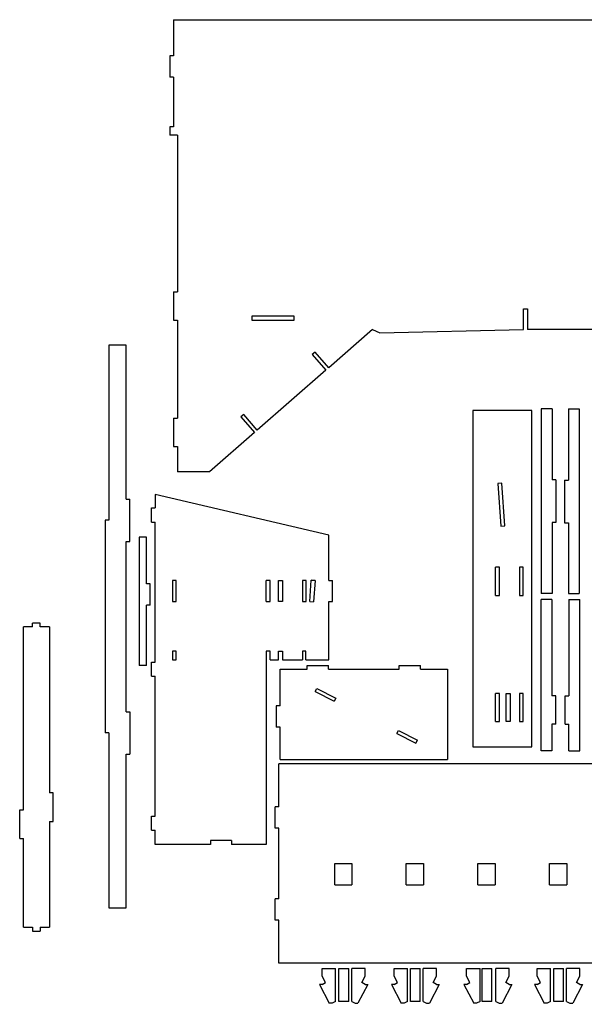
# Model space of a CAD drawing. Extents: x -1434 to 1434, y -966 to 966.
# Drawn here: x 182 to 497, y -100 to 448 of the extents above; entities that cross this region are included whole.
import ezdxf

# ---------------------------------------------------------------- set-up
doc = ezdxf.new("R2010")
doc.units = 0
doc.header["$MEASUREMENT"] = 0
doc.layers.get('0').update_dxf_attribs({"linetype": 'CONTINUOUS'})

msp = doc.modelspace()

# ---------------------------------------------------------------- linework, layer by layer
for p, q in [((268.1, 447.51), (803.99, 447.51)), ((268.1, 447.51), (268.1, 427.31)), ((268.1, 427.31), (265.96, 427.31)), ((265.96, 427.31), (265.96, 415.44)), ((268.1, 415.44), (265.96, 415.44)), ((268.1, 415.44), (268.1, 387.87)), ((265.96, 387.87), (265.96, 383.13)), ((268.1, 387.87), (265.96, 387.87)), ((270.26, 383.13), (265.96, 383.13)), ((270.26, 383.13), (270.26, 295.92)), ((268.1, 295.92), (268.1, 280.2)), ((268.1, 295.92), (270.26, 295.92)), ((462.97, 275.04), (462.98, 286.53)), ((462.98, 286.53), (465.17, 286.53)), ((465.17, 286.53), (465.17, 275.04)), ((268.1, 280.2), (270.26, 280.2)), ((270.26, 280.2), (270.26, 225.62)), ((335.19, 282.41), (311.62, 282.41)), ((311.62, 282.41), (311.62, 280.2)), ((311.62, 280.2), (335.19, 280.2)), ((335.19, 280.2), (335.19, 282.41)), ((378.94, 275.09), (354.5, 253.78)), ((378.94, 275.09), (383, 273.15)), ((383, 273.15), (462.97, 275.04)), ((606.05, 275.09), (465.17, 275.04)), ((232.04, 266.28), (232.04, 168.82)), ((241.65, 266.28), (232.04, 266.28)), ((241.65, 180.63), (241.65, 266.28)), ((346.96, 262.45), (345.35, 261.05)), ((345.35, 261.05), (352.9, 252.38)), ((354.5, 253.78), (346.96, 262.45)), ((352.9, 252.38), (314.71, 219.08)), ((478.85, 230.92), (472.8, 230.92)), ((472.8, 230.92), (472.8, 128.06)), ((478.85, 230.92), (478.85, 191.32)), ((487.95, 230.84), (487.95, 191.24)), ((487.95, 230.84), (493.99, 230.84)), ((493.99, 230.84), (493.99, 127.98)), ((268.1, 225.62), (270.26, 225.62)), ((268.1, 225.62), (268.1, 209.9)), ((307.16, 227.74), (305.55, 226.35)), ((305.55, 226.35), (313.11, 217.68)), ((314.71, 219.08), (307.16, 227.74)), ((467.53, 229.97), (434.81, 229.97)), ((434.81, 229.97), (434.81, 42.7)), ((467.53, 42.7), (467.53, 229.97)), ((313.11, 217.68), (288.09, 195.87)), ((268.1, 209.9), (270.26, 209.9)), ((270.26, 209.9), (270.26, 195.87)), ((288.09, 195.87), (270.26, 195.87)), ((450.82, 189.4), (448.64, 189.24)), ((448.64, 189.24), (450.38, 165.55)), ((452.56, 165.71), (450.82, 189.4)), ((480.99, 191.32), (478.85, 191.32)), ((480.99, 191.32), (480.99, 167.57)), ((485.81, 191.24), (485.81, 167.49)), ((485.81, 191.24), (487.95, 191.24)), ((257.85, 183.09), (257.85, 175.7)), ((354.55, 160.57), (257.85, 183.09)), ((241.65, 180.63), (243.77, 180.63)), ((243.77, 157.01), (243.77, 180.63)), ((255.76, 167.83), (255.76, 175.7)), ((255.76, 175.7), (257.85, 175.7)), ((232.04, 168.82), (229.95, 168.82)), ((229.95, 168.82), (229.95, 50.45)), ((255.76, 167.83), (257.85, 167.83)), ((257.85, 89.86), (257.85, 167.83)), ((450.38, 165.55), (452.56, 165.71)), ((480.99, 167.57), (478.85, 167.57)), ((478.85, 167.57), (478.85, 128.06)), ((485.81, 167.49), (487.95, 167.49)), ((487.95, 167.49), (487.95, 127.98)), ((249.02, 159.5), (249.02, 87.99)), ((253.11, 159.5), (249.02, 159.5)), ((253.08, 133.53), (253.11, 159.5)), ((354.55, 135.39), (354.55, 160.57)), ((241.65, 62.26), (241.65, 157.01)), ((241.65, 157.01), (243.77, 157.01)), ((447.43, 127.03), (447.43, 142.75)), ((449.56, 142.75), (447.43, 142.75)), ((449.56, 127.03), (449.56, 142.75)), ((460.62, 142.75), (460.62, 127.03)), ((462.75, 142.75), (460.62, 142.75)), ((462.75, 127.03), (462.75, 142.75)), ((255.13, 133.53), (253.08, 133.53)), ((255.11, 121.62), (255.13, 133.53)), ((267.46, 135.39), (267.46, 123.52)), ((269.56, 135.39), (267.46, 135.39)), ((269.56, 123.52), (269.56, 135.39)), ((319.7, 123.52), (319.7, 135.39)), ((321.84, 135.39), (319.7, 135.39)), ((321.84, 123.52), (321.84, 135.39)), ((326.61, 123.52), (326.61, 135.39)), ((326.61, 135.39), (328.74, 135.39)), ((328.74, 135.39), (328.74, 123.52)), ((341.93, 135.39), (339.81, 135.39)), ((339.81, 135.39), (339.81, 123.52)), ((341.93, 123.52), (341.93, 135.39)), ((343.91, 123.67), (344.78, 135.54)), ((346.96, 135.39), (344.78, 135.55)), ((344.78, 135.55), (344.78, 135.54)), ((344.78, 135.54), (346.96, 135.38)), ((346.96, 135.38), (346.09, 123.51)), ((354.55, 135.39), (356.68, 135.39)), ((356.68, 123.52), (356.68, 135.39)), ((447.43, 127.03), (449.56, 127.03)), ((460.62, 127.03), (462.75, 127.03)), ((478.85, 128.06), (472.8, 128.06)), ((487.95, 127.98), (493.99, 127.98)), ((252.99, 87.99), (253.03, 121.63)), ((255.11, 121.62), (253.03, 121.63)), ((267.46, 123.52), (269.56, 123.52)), ((319.7, 123.52), (321.84, 123.52)), ((328.74, 123.52), (326.61, 123.52)), ((339.81, 123.52), (341.93, 123.52)), ((343.91, 123.67), (346.09, 123.51)), ((354.55, 123.52), (356.68, 123.52)), ((354.55, 91.21), (354.55, 123.52)), ((472.69, 40.41), (472.69, 124.75)), ((478.74, 124.75), (472.69, 124.75)), ((478.74, 124.75), (478.74, 71.06)), ((488.2, 124.79), (488.2, 71.1)), ((488.2, 124.79), (494.24, 124.79)), ((494.24, 40.46), (494.24, 124.79)), ((193.93, 111.63), (189.62, 111.63)), ((189.62, 109.48), (189.62, 111.63)), ((193.93, 109.48), (193.93, 111.63)), ((184.55, 7.59), (184.55, 109.48)), ((189.62, 109.48), (184.55, 109.48)), ((199, 109.48), (193.93, 109.48)), ((199, 109.48), (199, 17.03)), ((267.46, 95.95), (267.46, 91.21)), ((269.56, 95.95), (267.46, 95.95)), ((269.56, 91.21), (269.56, 95.95)), ((321.84, 95.95), (319.7, 95.95)), ((319.7, 95.95), (319.7, -11.72)), ((321.84, 91.21), (321.84, 95.95)), ((326.61, 95.95), (328.74, 95.95)), ((326.61, 91.21), (326.61, 95.95)), ((328.74, 95.95), (328.74, 91.21)), ((341.69, 95.95), (339.81, 95.95)), ((339.81, 95.95), (339.81, 91.21)), ((341.69, 91.21), (341.69, 95.95)), ((252.99, 87.99), (249.02, 87.99)), ((253.02, 87.99), (252.99, 87.99)), ((255.76, 89.86), (257.85, 89.86)), ((255.76, 81.99), (255.76, 89.86)), ((267.46, 91.21), (269.56, 91.21)), ((321.84, 91.21), (326.61, 91.21)), ((328.74, 91.21), (339.81, 91.21)), ((341.69, 91.21), (354.55, 91.21)), ((342.45, 88.05), (354.31, 88.05)), ((342.45, 85.92), (342.45, 88.05)), ((354.31, 85.92), (354.31, 88.05)), ((393.72, 85.92), (393.72, 88.05)), ((393.72, 88.05), (405.59, 88.05)), ((405.59, 85.92), (405.59, 88.05)), ((327.51, 65.52), (327.51, 85.92)), ((327.51, 85.92), (342.45, 85.92)), ((354.31, 85.92), (393.72, 85.92)), ((405.59, 85.92), (420.53, 85.92)), ((420.53, 85.92), (420.53, 35.63)), ((255.76, 81.99), (257.85, 81.99)), ((257.85, 4.18), (257.85, 81.99)), ((347, 73.54), (347.89, 75.26)), ((347, 73.54), (357.5, 68.13)), ((347.89, 75.26), (358.39, 69.85)), ((447.43, 56.73), (447.43, 72.45)), ((449.56, 72.45), (447.43, 72.45)), ((449.56, 56.73), (449.56, 72.45)), ((453.26, 56.73), (453.26, 72.45)), ((453.26, 72.45), (455.45, 72.45)), ((455.45, 72.45), (455.45, 56.73)), ((462.75, 72.45), (460.62, 72.45)), ((460.62, 72.45), (460.62, 56.73)), ((462.75, 56.73), (462.75, 72.45)), ((358.39, 69.85), (357.5, 68.13)), ((480.87, 71.06), (478.74, 71.06)), ((480.87, 55.34), (480.87, 71.06)), ((486.06, 71.1), (488.2, 71.1)), ((486.06, 55.38), (486.06, 71.1)), ((241.65, 62.26), (243.77, 62.26)), ((243.77, 62.26), (243.77, 38.63)), ((325.3, 65.52), (325.3, 53.71)), ((327.51, 65.52), (325.3, 65.52)), ((447.43, 56.73), (449.56, 56.73)), ((455.45, 56.73), (453.26, 56.73)), ((460.62, 56.73), (462.75, 56.73)), ((480.87, 55.34), (478.74, 55.34)), ((478.74, 55.34), (478.74, 40.41)), ((486.06, 55.38), (488.2, 55.38)), ((488.2, 40.46), (488.2, 55.38)), ((232.04, 50.45), (229.95, 50.45)), ((232.04, 50.45), (232.04, -47.01)), ((327.51, 53.71), (325.3, 53.71)), ((327.51, 35.63), (327.51, 53.71)), ((392.49, 50.09), (393.38, 51.81)), ((392.49, 50.09), (402.99, 44.67)), ((393.38, 51.81), (403.88, 46.4)), ((402.99, 44.67), (403.88, 46.4)), ((241.65, 38.63), (243.77, 38.63)), ((241.65, -47.01), (241.65, 38.63)), ((434.81, 42.7), (467.53, 42.7)), ((478.74, 40.41), (472.69, 40.41)), ((488.2, 40.46), (494.24, 40.46)), ((326.8, 9.27), (326.8, 33.27)), ((640.1, 33.27), (326.8, 33.27)), ((327.51, 35.63), (420.53, 35.63)), ((201.14, 17.03), (199, 17.03)), ((201.14, 1.15), (201.14, 17.03)), ((182.44, -8.29), (182.44, 7.59)), ((182.44, 7.59), (184.55, 7.59)), ((324.68, -2.54), (324.68, 9.27)), ((326.8, 9.27), (324.68, 9.27)), ((199, 1.15), (201.14, 1.15)), ((199, 1.15), (199, -57.72)), ((255.76, -3.77), (255.76, 4.18)), ((255.76, 4.18), (257.85, 4.18)), ((255.76, -3.77), (257.85, -3.77)), ((257.85, -11.72), (257.85, -3.77)), ((326.8, -2.54), (324.68, -2.54)), ((326.8, -41.91), (326.8, -2.54)), ((182.44, -8.29), (184.55, -8.29)), ((184.55, -57.72), (184.55, -8.29)), ((300.43, -9.51), (288.69, -9.51)), ((288.69, -9.51), (288.69, -11.72)), ((300.43, -9.51), (300.43, -11.72)), ((288.69, -11.72), (257.85, -11.72)), ((319.7, -11.72), (300.43, -11.72)), ((357.81, -34.16), (357.81, -22.23)), ((357.81, -22.23), (367.35, -22.23)), ((367.35, -22.23), (367.35, -34.16)), ((397.69, -22.23), (407.23, -22.23)), ((397.69, -34.16), (397.69, -22.23)), ((407.23, -22.23), (407.23, -34.16)), ((437.58, -22.23), (447.12, -22.23)), ((437.58, -34.16), (437.58, -22.23)), ((447.12, -22.23), (447.12, -34.16)), ((477.46, -34.16), (477.46, -22.23)), ((477.46, -22.23), (487, -22.23)), ((487, -22.23), (487, -34.16)), ((357.81, -34.16), (367.35, -34.16)), ((397.69, -34.16), (407.23, -34.16)), ((437.58, -34.16), (447.12, -34.16)), ((477.46, -34.16), (487, -34.16)), ((324.68, -53.72), (324.68, -41.91)), ((326.8, -41.91), (324.68, -41.91)), ((232.04, -47.01), (241.65, -47.01)), ((326.8, -53.72), (324.68, -53.72)), ((326.8, -77.72), (326.8, -53.72)), ((184.55, -57.72), (189.62, -57.72)), ((189.62, -57.72), (189.62, -59.87)), ((189.62, -59.87), (193.93, -59.87)), ((193.93, -57.72), (199, -57.72)), ((193.93, -57.72), (193.93, -59.87)), ((640.1, -77.72), (326.8, -77.72)), ((350.8, -80.66), (358.3, -80.66)), ((350.8, -84.88), (350.8, -80.66)), ((358.3, -99.09), (358.3, -80.66)), ((360.11, -99.09), (360.11, -80.66)), ((360.11, -80.66), (365.6, -80.66)), ((365.6, -99.09), (365.6, -80.66)), ((374.78, -80.66), (367.28, -80.66)), ((367.28, -99.09), (367.28, -80.66)), ((374.78, -84.88), (374.78, -80.66)), ((390.88, -84.88), (390.88, -80.66)), ((390.88, -80.66), (398.37, -80.66)), ((398.37, -99.09), (398.37, -80.66)), ((400, -99.09), (400, -80.66)), ((400, -80.66), (405.48, -80.66)), ((405.48, -99.09), (405.48, -80.66)), ((407.05, -99.09), (407.05, -80.66)), ((414.55, -80.66), (407.05, -80.66)), ((414.55, -84.88), (414.55, -80.66)), ((431.22, -80.66), (438.72, -80.66)), ((431.22, -84.88), (431.22, -80.66)), ((438.72, -99.09), (438.72, -80.66)), ((439.88, -99.09), (439.88, -80.66)), ((439.88, -80.66), (445.37, -80.66)), ((445.37, -99.09), (445.37, -80.66)), ((447.47, -99.09), (447.47, -80.66)), ((454.96, -80.66), (447.47, -80.66)), ((454.96, -84.88), (454.96, -80.66)), ((470.46, -80.66), (477.96, -80.66)), ((470.46, -84.88), (470.46, -80.66)), ((477.96, -99.09), (477.96, -80.66)), ((479.77, -99.09), (479.77, -80.66)), ((479.77, -80.66), (485.25, -80.66)), ((485.25, -99.09), (485.25, -80.66)), ((494.35, -80.66), (486.85, -80.66)), ((486.85, -99.09), (486.85, -80.66)), ((494.35, -84.88), (494.35, -80.66)), ((352.7, -88.55), (350.8, -84.88)), ((372.88, -88.55), (374.78, -84.88)), ((392.77, -88.55), (390.88, -84.88)), ((412.65, -88.55), (414.55, -84.88)), ((433.12, -88.55), (431.22, -84.88)), ((453.07, -88.55), (454.96, -84.88)), ((472.35, -88.55), (470.46, -84.88)), ((492.45, -88.55), (494.35, -84.88)), ((349.35, -89.52), (354.8, -100.08)), ((350.83, -89.52), (349.35, -89.52)), ((350.83, -89.52), (352.7, -88.55)), ((376.23, -89.52), (370.79, -100.08)), ((374.76, -89.52), (372.88, -88.55)), ((374.76, -89.52), (376.23, -89.52)), ((389.42, -89.52), (394.87, -100.08)), ((390.9, -89.52), (389.42, -89.52)), ((390.9, -89.52), (392.77, -88.55)), ((416, -89.52), (410.56, -100.08)), ((414.53, -89.52), (412.65, -88.55)), ((414.53, -89.52), (416, -89.52)), ((431.25, -89.52), (429.77, -89.52)), ((429.77, -89.52), (435.21, -100.08)), ((431.25, -89.52), (433.12, -88.55)), ((456.42, -89.52), (450.97, -100.08)), ((454.94, -89.52), (453.07, -88.55)), ((454.94, -89.52), (456.42, -89.52)), ((469.01, -89.52), (474.45, -100.08)), ((470.48, -89.52), (469.01, -89.52)), ((470.48, -89.52), (472.35, -88.55)), ((495.8, -89.52), (490.36, -100.08)), ((494.33, -89.52), (492.45, -88.55)), ((494.33, -89.52), (495.8, -89.52)), ((356.39, -100.08), (354.8, -100.08)), ((358.3, -99.09), (356.39, -100.08)), ((365.6, -99.09), (360.11, -99.09)), ((367.28, -99.09), (369.2, -100.08)), ((369.2, -100.08), (370.79, -100.08)), ((396.46, -100.08), (394.87, -100.08)), ((398.37, -99.09), (396.46, -100.08)), ((405.48, -99.09), (400, -99.09)), ((407.05, -99.09), (408.97, -100.08)), ((408.97, -100.08), (410.56, -100.08)), ((436.8, -100.08), (435.21, -100.08)), ((438.72, -99.09), (436.8, -100.08)), ((445.37, -99.09), (439.88, -99.09)), ((447.47, -99.09), (449.38, -100.08)), ((449.38, -100.08), (450.97, -100.08)), ((476.04, -100.08), (474.45, -100.08)), ((477.96, -99.09), (476.04, -100.08)), ((485.25, -99.09), (479.77, -99.09)), ((486.85, -99.09), (488.77, -100.08)), ((488.77, -100.08), (490.36, -100.08))]:
    msp.add_line(p, q)

doc.saveas('drawing.dxf')
